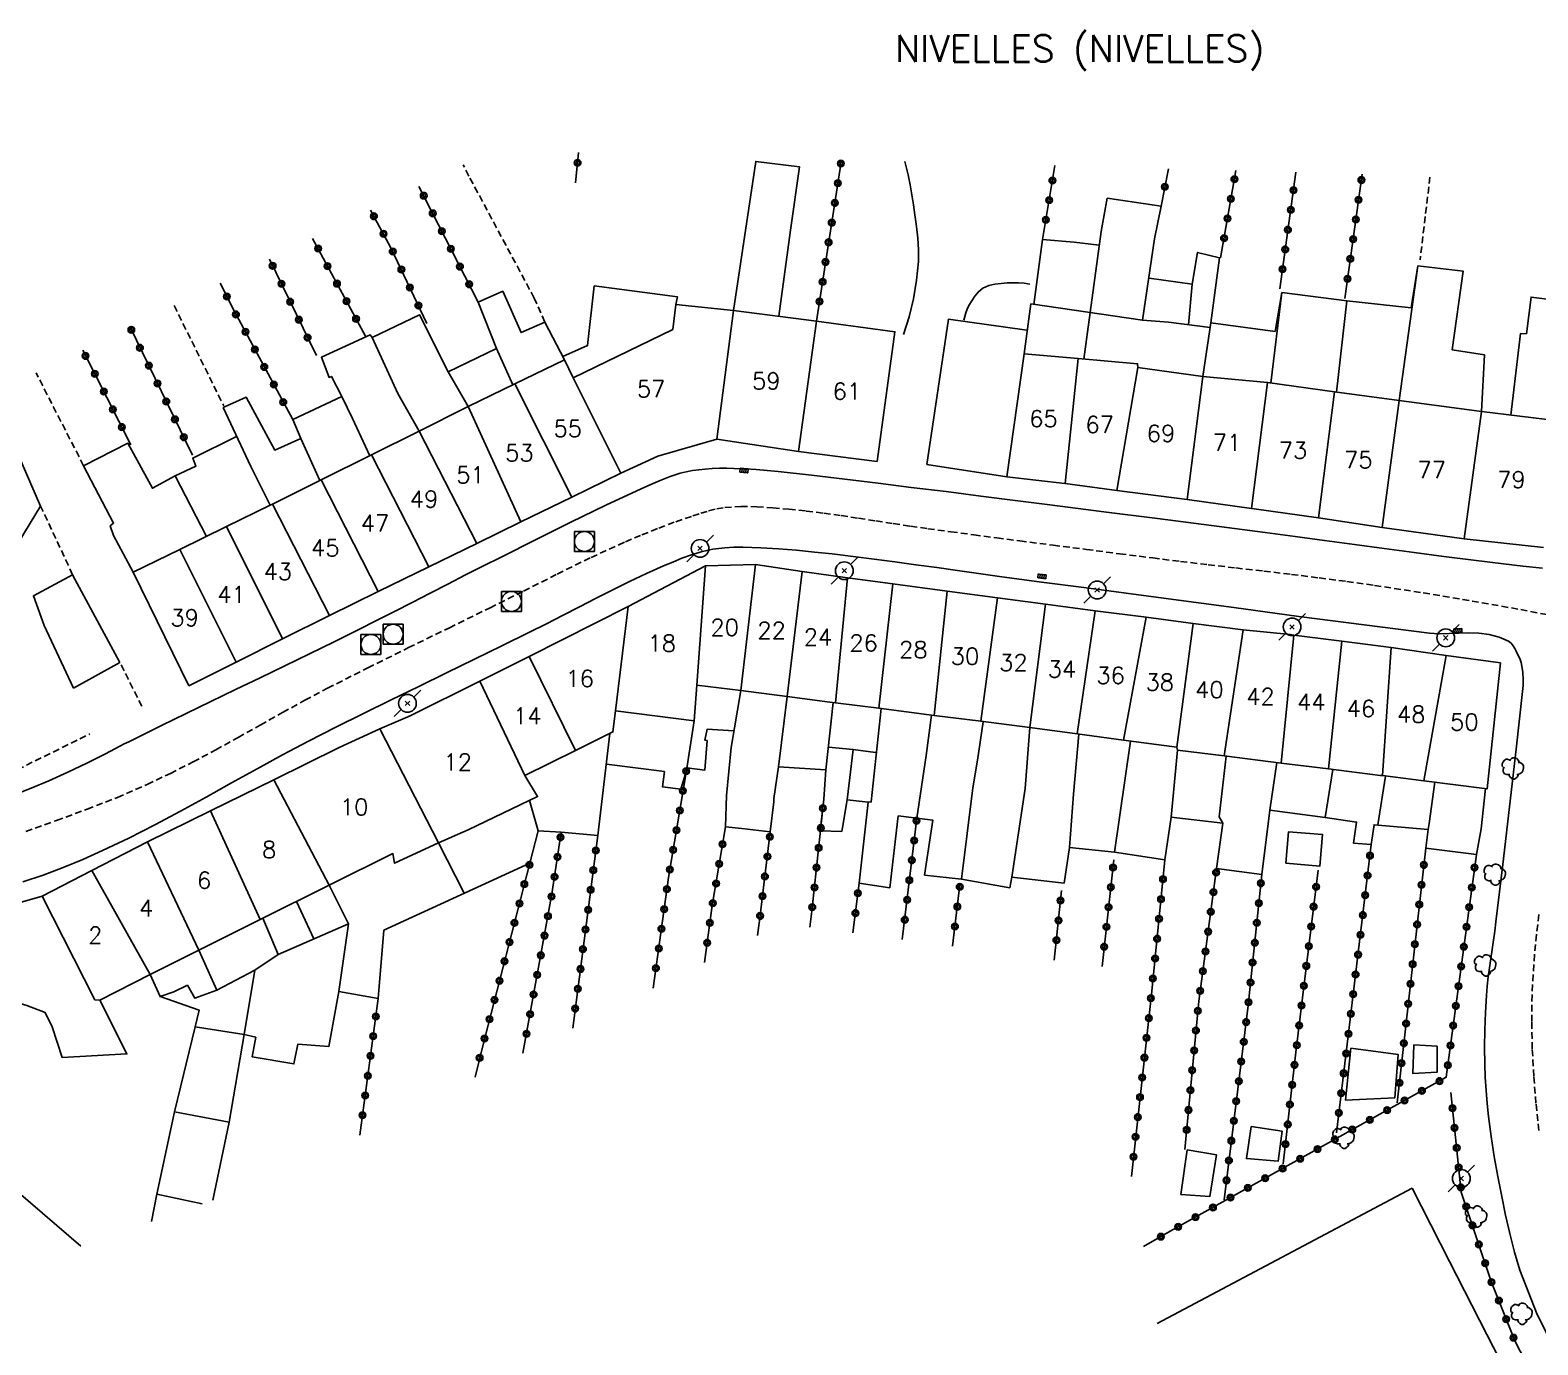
# Model space of a CAD drawing. Header units: millimetres. Extents: x 146997 to 148001, y 141998 to 143001.
# Drawn here: x 147393.3 to 147506.7, y 142889.4 to 142988.3 of the extents above; entities that cross this region are included whole.
import ezdxf
from ezdxf.enums import TextEntityAlignment as Align

# ---------------------------------------------------------------- set-up
doc = ezdxf.new("R2010")
doc.units = ezdxf.units.MM
doc.linetypes.add('DASHED', pattern=[0.75, 0.5, -0.25])
doc.layers.get('0').update_dxf_attribs({"linetype": 'CONTINUOUS'})
for name, color, linetype in [('W0001', 6, 'DASHED'), ('W0008', 7, 'CONTINUOUS'), ('W0014', 7, 'CONTINUOUS'), ('W0071', 7, 'CONTINUOUS'), ('W0101', 7, 'CONTINUOUS'), ('W0104', 1, 'CONTINUOUS'), ('W0112', 1, 'DASHED'), ('W0300', 7, 'CONTINUOUS'), ('W0323', 7, 'CONTINUOUS'), ('W0330', 7, 'CONTINUOUS'), ('W0333', 7, 'CONTINUOUS'), ('W0401', 7, 'CONTINUOUS'), ('W0420', 7, 'CONTINUOUS'), ('W0473', 7, 'CONTINUOUS'), ('W0980', 7, 'CONTINUOUS'), ('W0991', 7, 'CONTINUOUS'), ('W1102', 7, 'CONTINUOUS')]:
    doc.layers.add(name, color=color, linetype=linetype)
doc.styles.get("Standard").update_dxf_attribs({"font": 'romans.shx', "width": 0.85})

# ---------------------------------------------------------------- blocks, each defined once
blk = doc.blocks.new('T473')
for p, q in [((-0.166667, 0.166667), (0.166667, -0.166667)), ((-0.166667, -0.166667), (0.166667, 0.166667)), ((0.500001, 0.500001), (1.000002, 1.000002)), ((-1.000002, -1.000002), (-0.500001, -0.500001))]:
    blk.add_line(p, q)
blk.add_ellipse((0, 0), major_axis=(0.471405, 0.471405), ratio=1, start_param=5.4977871438, end_param=11.780972451)
blk = doc.blocks.new('T401')
for p, q in [((-0.3, 0.3), (0, 0.3)), ((-0.3, -0.25), (-0.3, 0.3)), ((-0.3, 0.15), (0, 0.15)), ((-0.3, 0), (0, 0)), ((0, 0.3), (0, -0.25)), ((-0.3, -0.15), (0, -0.15)), ((-0.3, -0.25), (-0.3, -0.3)), ((-0.3, -0.3), (0, -0.3)), ((0, -0.3), (0, -0.25))]:
    blk.add_line(p, q)
blk = doc.blocks.new('T420')
for p, q in [((0.75, 0.75), (-0.75, 0.75)), ((-0.75, 0.75), (-0.75, -0.75)), ((0.75, 0.75), (0.75, -0.75)), ((0.75, -0.75), (-0.75, -0.75))]:
    blk.add_line(p, q)
blk.add_ellipse((0, 0), major_axis=(-0.53, 0.53), ratio=1, start_param=3.926991, end_param=10.210176)
blk = doc.blocks.new('T300')
for p, q in [((-0.8, 0.51), (-0.86, 0.34)), ((-0.86, 0.34), (-0.86, 0.17)), ((-0.86, 0.17), (-0.74, 0.06)), ((-0.69, 0.63), (-0.8, 0.51)), ((-0.8, -0.06), (-0.74, 0.06)), ((-0.74, 0.06), (-0.69, 0.11)), ((-0.57, 0.69), (-0.69, 0.63)), ((-0.46, 0.69), (-0.57, 0.69)), ((-0.29, 0.63), (-0.46, 0.69)), ((-0.29, 0.63), (-0.17, 0.74)), ((-0.23, 0.57), (-0.29, 0.63)), ((-0.17, 0.74), (-0.06, 0.8)), ((-0.06, 0.8), (0.06, 0.8)), ((0.06, 0.8), (0.23, 0.74)), ((0.23, 0.74), (0.34, 0.63)), ((0.34, 0.63), (0.4, 0.51)), ((0.46, 0.46), (0.34, 0.46)), ((0.4, 0.51), (0.4, 0.46)), ((0.57, 0.4), (0.46, 0.46)), ((0.57, 0.4), (0.69, 0.29)), ((0.69, 0.29), (0.74, 0.17)), ((0.74, 0.06), (0.69, -0.17)), ((0.74, 0.17), (0.74, 0.06)), ((-0.8, -0.17), (-0.8, -0.06)), ((-0.8, -0.23), (-0.8, -0.17)), ((-0.74, -0.34), (-0.8, -0.23)), ((-0.69, -0.4), (-0.74, -0.34)), ((-0.51, -0.46), (-0.69, -0.4)), ((-0.4, -0.46), (-0.51, -0.46)), ((-0.4, -0.46), (-0.34, -0.46)), ((-0.34, -0.46), (-0.34, -0.4)), ((-0.34, -0.51), (-0.34, -0.46)), ((-0.29, -0.63), (-0.34, -0.51)), ((-0.17, -0.74), (-0.29, -0.63)), ((-0.06, -0.8), (-0.17, -0.74)), ((0.06, -0.8), (-0.06, -0.8)), ((0.17, -0.74), (0.06, -0.8)), ((0.23, -0.69), (0.17, -0.74)), ((0.29, -0.46), (0.23, -0.46)), ((0.29, -0.63), (0.23, -0.69)), ((0.46, -0.4), (0.29, -0.46)), ((0.34, -0.51), (0.29, -0.63)), ((0.34, -0.51), (0.34, -0.46)), ((0.57, -0.34), (0.46, -0.4)), ((0.63, -0.29), (0.57, -0.34)), ((0.69, -0.17), (0.63, -0.29))]:
    blk.add_line(p, q)
blk = doc.blocks.new('t323o')
at = {"color": 0, "linetype": 'Continuous'}
for radius in [0.25, 0.15]:
    blk.add_circle((0, 0), radius, dxfattribs=at)

msp = doc.modelspace()

# ---------------------------------------------------------------- linework, layer by layer
at = {"layer": 'W0001'}
for points in [[(147392.95, 142928), (147395.25, 142928.83), (147397.55, 142929.67), (147399.83, 142930.56), (147402.08, 142931.54), (147403.82, 142932.36), (147405.53, 142933.24), (147407.23, 142934.14), (147408.91, 142935.07), (147410.58, 142936.01), (147412.26, 142936.95), (147413.94, 142937.87), (147415.64, 142938.77), (147418.68, 142940.31), (147421.74, 142941.83), (147424.8, 142943.33), (147427.86, 142944.83), (147430.39, 142946.09), (147432.92, 142947.37), (147435.46, 142948.62), (147438.04, 142949.79), (147439.29, 142950.32), (147440.55, 142950.83), (147441.83, 142951.3), (147443.12, 142951.74), (147443.71, 142951.94), (147444.3, 142952.12), (147444.91, 142952.28), (147445.52, 142952.38), (147446.73, 142952.46), (147447.94, 142952.43), (147449.14, 142952.34), (147450.34, 142952.24), (147451.65, 142952.11), (147452.97, 142951.95), (147454.27, 142951.77), (147455.58, 142951.57), (147456.88, 142951.37), (147458.19, 142951.17), (147459.49, 142950.97), (147460.8, 142950.78), (147462.53, 142950.55), (147464.26, 142950.32), (147465.99, 142950.09), (147467.72, 142949.86), (147470.22, 142949.54), (147472.72, 142949.22), (147475.21, 142948.89), (147477.71, 142948.58), (147479.8, 142948.32), (147481.88, 142948.07), (147483.97, 142947.83), (147486.06, 142947.59), (147488.14, 142947.34), (147490.23, 142947.08), (147492.31, 142946.81), (147494.39, 142946.51), (147498.06, 142945.95), (147501.73, 142945.34), (147505.39, 142944.69), (147509.04, 142944)], [(147506.75, 142921.75), (147506.58, 142920.25), (147506.43, 142918.74), (147506.32, 142917.23), (147506.24, 142915.71), (147506.22, 142913.65), (147506.26, 142911.59), (147506.37, 142909.54), (147506.54, 142907.48), (147506.76, 142905.38)]]:
    msp.add_lwpolyline(points, dxfattribs=at)
at = {"layer": 'W0008'}
msp.add_lwpolyline([(147502.69, 142910.48), (147502.72, 142909.5), (147502.78, 142908.51), (147502.86, 142907.53), (147502.96, 142906.55), (147503.16, 142905.04), (147503.39, 142903.53), (147503.66, 142902.03), (147503.96, 142900.53), (147504.25, 142899.13), (147504.56, 142897.74), (147504.91, 142896.35), (147505.33, 142894.98), (147506.62, 142891.66), (147508.22, 142888.46), (147509.92, 142885.34), (147511.57, 142882.21)], dxfattribs=at)
at = {"layer": 'W0014'}
for points in [[(147507.02, 142947.8), (147505.55, 142947.96), (147504.08, 142948.14), (147501.84, 142948.41), (147499.6, 142948.7), (147497.36, 142949), (147495.12, 142949.3), (147492.88, 142949.6), (147490.64, 142949.9), (147488.41, 142950.2), (147486.17, 142950.5), (147482.12, 142951.02), (147478.07, 142951.54), (147474.03, 142952.05), (147469.98, 142952.57), (147467.37, 142952.9), (147464.77, 142953.24), (147462.16, 142953.57), (147459.55, 142953.89), (147457.05, 142954.21), (147454.55, 142954.52), (147452.05, 142954.82), (147449.54, 142955.08), (147448.71, 142955.16), (147447.87, 142955.23), (147447.04, 142955.29), (147446.2, 142955.32), (147445.66, 142955.33), (147445.12, 142955.33), (147444.58, 142955.31), (147444.05, 142955.27), (147443.57, 142955.22), (147443.1, 142955.15), (147442.62, 142955.07), (147442.16, 142954.96), (147441.4, 142954.71), (147440.67, 142954.42), (147439.95, 142954.1), (147439.23, 142953.77), (147436.57, 142952.55), (147433.94, 142951.27), (147431.32, 142949.96), (147428.7, 142948.65), (147427.36, 142947.98), (147426.02, 142947.3), (147424.68, 142946.61), (147423.35, 142945.92), (147422.01, 142945.23), (147420.67, 142944.55), (147419.33, 142943.87), (147417.99, 142943.19), (147416.14, 142942.28), (147414.29, 142941.37), (147412.43, 142940.47), (147410.57, 142939.57), (147408.72, 142938.67), (147406.86, 142937.77), (147405, 142936.87), (147403.15, 142935.97), (147402.8, 142935.8), (147402.45, 142935.62), (147402.1, 142935.44), (147401.75, 142935.27), (147401.4, 142935.09), (147401.04, 142934.92), (147400.69, 142934.75), (147400.33, 142934.59)], [(147392.73, 142924.21), (147394.26, 142924.71), (147395.76, 142925.28), (147397.24, 142925.9), (147398.71, 142926.56), (147400.69, 142927.5), (147402.64, 142928.5), (147404.58, 142929.53), (147406.5, 142930.59), (147408.42, 142931.66), (147410.34, 142932.72), (147412.26, 142933.77), (147414.21, 142934.79), (147416.27, 142935.84), (147418.35, 142936.87), (147420.43, 142937.9), (147422.51, 142938.92), (147424.59, 142939.94), (147426.68, 142940.96), (147428.76, 142941.98), (147430.84, 142943), (147432.1, 142943.63), (147433.35, 142944.27), (147434.59, 142944.91), (147435.84, 142945.55), (147437.09, 142946.19), (147438.35, 142946.8), (147439.62, 142947.4), (147440.9, 142947.98), (147441.6, 142948.27), (147442.3, 142948.56), (147443.01, 142948.82), (147443.73, 142949.04), (147444.17, 142949.14), (147444.61, 142949.23), (147445.06, 142949.29), (147445.51, 142949.34), (147446.19, 142949.38), (147446.87, 142949.38), (147447.55, 142949.37), (147448.23, 142949.35), (147449.57, 142949.27), (147450.92, 142949.16), (147452.26, 142949.02), (147453.6, 142948.88), (147455.18, 142948.69), (147456.75, 142948.5), (147458.32, 142948.29), (147459.89, 142948.07), (147461.46, 142947.85), (147463.03, 142947.63), (147464.6, 142947.41), (147466.17, 142947.19), (147469.35, 142946.77), (147472.53, 142946.35), (147475.71, 142945.93), (147478.89, 142945.51), (147483.8, 142944.85), (147488.7, 142944.18), (147493.61, 142943.54), (147498.52, 142942.93), (147499.26, 142942.88), (147500, 142942.89), (147500.74, 142942.92), (147501.47, 142942.94), (147502.24, 142942.92), (147503.01, 142942.82), (147503.76, 142942.63), (147504.48, 142942.31), (147504.67, 142942.16), (147504.82, 142941.97), (147504.94, 142941.77), (147505.04, 142941.56), (147505.18, 142941.29), (147505.31, 142941.01), (147505.41, 142940.72), (147505.48, 142940.43), (147505.55, 142939.95), (147505.58, 142939.47), (147505.57, 142938.99), (147505.52, 142938.52)], [(147505.52, 142938.52), (147505.04, 142934.18), (147504.54, 142929.85), (147504.04, 142925.52), (147503.52, 142921.19), (147503.43, 142920.5), (147503.33, 142919.81), (147503.23, 142919.12), (147503.13, 142918.43), (147503.03, 142917.74), (147502.94, 142917.05), (147502.87, 142916.36), (147502.81, 142915.66), (147502.73, 142914.37), (147502.68, 142913.07), (147502.67, 142911.78), (147502.69, 142910.48)], [(147400.33, 142934.59), (147398.94, 142933.85), (147397.53, 142933.14), (147396.11, 142932.46), (147394.67, 142931.82), (147393.34, 142931.26), (147392.01, 142930.73)]]:
    msp.add_lwpolyline(points, dxfattribs=at)
at = {"layer": 'W0071'}
for points in [[(147458.97, 142965.39), (147459.39, 142966.73), (147459.72, 142968.09), (147459.95, 142969.48), (147460.09, 142970.88), (147460.1, 142971.77), (147460.04, 142972.65), (147459.93, 142973.53), (147459.82, 142974.41), (147459.72, 142975.16), (147459.6, 142975.91), (147459.46, 142976.66), (147459.3, 142977.41), (147459.06, 142978.41)], [(147468.47, 142969.19), (147468.04, 142969.25), (147467.61, 142969.28), (147467.18, 142969.29), (147466.75, 142969.27), (147466.3, 142969.24), (147465.83, 142969.18), (147465.37, 142969.08), (147464.94, 142968.88), (147464.6, 142968.61), (147464.32, 142968.28), (147464.09, 142967.93), (147463.88, 142967.57), (147463.75, 142967.31), (147463.65, 142967.03), (147463.57, 142966.75), (147463.51, 142966.46)]]:
    msp.add_lwpolyline(points, dxfattribs=at)
at = {"layer": 'W0101'}
for points in [[(147434.12, 142962.13), (147441.61, 142965.78), (147441.84, 142967.65), (147446.18, 142967.21)], [(147452.42, 142966.4), (147446.18, 142967.21)], [(147456.99, 142955.84), (147458.32, 142965.6), (147452.42, 142966.4)], [(147472.1, 142963.59), (147468.04, 142963.95), (147466.74, 142954.69)], [(147434.12, 142962.13), (147433.45, 142963.49), (147429.72, 142961.68)], [(147476.59, 142962.9), (147476.57, 142963.19), (147472.1, 142963.59)], [(147481.47, 142962.23), (147476.59, 142962.9)], [(147429.72, 142961.68), (147426.21, 142959.97)], [(147486.35, 142961.77), (147481.47, 142962.23)], [(147491.38, 142961.08), (147486.35, 142961.77)], [(147496.24, 142960.42), (147491.38, 142961.08)], [(147502.43, 142959.59), (147496.24, 142960.42)], [(147426.21, 142959.97), (147426.11, 142959.92), (147422.52, 142958.11)], [(147508.08, 142958.46), (147508.2, 142958.89), (147502.43, 142959.59)], [(147422.52, 142958.11), (147418.95, 142956.33)], [(147437.69, 142954.95), (147440.48, 142956.24), (147444.93, 142957.51)], [(147444.93, 142957.51), (147451.06, 142956.59)], [(147418.95, 142956.33), (147415.17, 142954.45)], [(147451.06, 142956.59), (147456.99, 142955.84)], [(147434.01, 142953.15), (147437.69, 142954.95)], [(147471.12, 142954.18), (147471.09, 142954.18), (147466.74, 142954.69)], [(147415.17, 142954.45), (147411.5, 142952.63)], [(147475, 142953.66), (147471.12, 142954.18)], [(147480.29, 142952.99), (147475, 142953.66)], [(147411.5, 142952.63), (147411.33, 142952.54), (147408.05, 142950.94)], [(147430.18, 142951.29), (147434.01, 142953.15)], [(147485.14, 142952.3), (147480.29, 142952.99)], [(147426.87, 142949.68), (147430.18, 142951.29)], [(147490.18, 142951.59), (147485.33, 142952.27), (147485.14, 142952.3)], [(147494.97, 142950.88), (147490.18, 142951.59)], [(147408.05, 142950.94), (147404.54, 142949.22)], [(147501.14, 142950.01), (147494.97, 142950.88)], [(147404.54, 142949.22), (147401.02, 142947.5), (147405.2, 142938.95)], [(147423.26, 142947.92), (147426.87, 142949.68)], [(147507.11, 142949.37), (147501.14, 142950.01)], [(147419.45, 142946.05), (147423.26, 142947.92)], [(147438.25, 142944.92), (147444.08, 142947.98)], [(147444.08, 142947.98), (147447.84, 142948.1)], [(147447.84, 142948.1), (147451.34, 142947.56)], [(147451.34, 142947.56), (147454.75, 142947.09)], [(147454.75, 142947.09), (147458.16, 142946.63)], [(147415.78, 142944.25), (147419.45, 142946.05)], [(147458.16, 142946.63), (147462.25, 142946.08)], [(147462.25, 142946.08), (147466.02, 142945.58)], [(147430.8, 142941.17), (147438.25, 142944.92)], [(147466.02, 142945.58), (147469.65, 142945.1)], [(147469.65, 142945.1), (147473.37, 142944.61)], [(147473.37, 142944.61), (147477.21, 142944.12)], [(147412.26, 142942.49), (147415.78, 142944.25)], [(147477.21, 142944.12), (147480.76, 142943.66)], [(147480.76, 142943.66), (147484.51, 142943.16)], [(147408.76, 142940.73), (147412.26, 142942.49)], [(147484.51, 142943.16), (147488.08, 142942.81), (147488.32, 142942.78)], [(147488.32, 142942.78), (147491.94, 142942.31)], [(147491.94, 142942.31), (147495.65, 142941.83)], [(147427.09, 142939.3), (147430.8, 142941.17)], [(147495.65, 142941.83), (147499.78, 142941.25)], [(147499.78, 142941.25), (147503.86, 142940.68)], [(147405.2, 142938.95), (147408.76, 142940.73)], [(147498.11, 142931.81), (147502.87, 142931.21), (147503.86, 142940.68)], [(147419.58, 142935.73), (147421.85, 142936.69), (147427.09, 142939.3)], [(147437.29, 142937.08), (147443.21, 142936.33), (147443.41, 142939.02)], [(147443.41, 142939.02), (147446.73, 142938.6)], [(147446.73, 142938.6), (147450.21, 142938.15)], [(147450.21, 142938.15), (147453.41, 142937.74), (147453.84, 142937.69)], [(147453.84, 142937.69), (147457.1, 142937.27)], [(147434.29, 142934.09), (147437.1, 142935.49), (147437.29, 142937.08)], [(147457.1, 142937.27), (147461.28, 142936.73)], [(147461.28, 142936.73), (147464.78, 142936.29)], [(147411.6, 142931.89), (147416.51, 142934.31), (147419.58, 142935.73)], [(147464.78, 142936.29), (147468.47, 142935.81)], [(147468.47, 142935.81), (147472.02, 142935.34)], [(147472.02, 142935.34), (147475.52, 142934.87)], [(147475.52, 142934.87), (147479.51, 142934.34)], [(147479.51, 142934.34), (147479.56, 142934.11), (147483.07, 142933.68)], [(147430.49, 142932.2), (147434.29, 142934.09)], [(147483.07, 142933.68), (147487.36, 142933.14)], [(147487.36, 142933.14), (147490.93, 142932.7)], [(147426.22, 142928.11), (147431.44, 142930.63), (147430.49, 142932.2)], [(147490.93, 142932.7), (147494.82, 142932.22), (147494.98, 142932.2)], [(147494.98, 142932.2), (147498.11, 142931.81)], [(147406.83, 142929.55), (147411.6, 142931.89)], [(147402.1, 142927.22), (147406.83, 142929.55)], [(147423.99, 142927.14), (147426.22, 142928.11)], [(147397.9, 142925.06), (147402.1, 142927.22)], [(147415.76, 142923.95), (147420.55, 142926.33), (147420.68, 142925.61), (147423.99, 142927.14)], [(147394.17, 142923.13), (147397.9, 142925.06)], [(147398.5, 142915.31), (147400.55, 142911.26), (147395.67, 142911), (147394.92, 142913.31), (147394.41, 142914.37), (147393.03, 142914.9), (147385.59, 142917.13), (147384.13, 142920.24), (147394.17, 142923.13)], [(147410.58, 142921.38), (147415.76, 142923.95)], [(147405.96, 142919.08), (147410.58, 142921.38)], [(147402.3, 142917.24), (147405.96, 142919.08)], [(147398.5, 142915.31), (147402.3, 142917.24)]]:
    msp.add_lwpolyline(points, dxfattribs=at)
at = {"layer": 'W0104'}
for points in [[(147449.59, 142966.77), (147450.45, 142973.25), (147451.14, 142978.01), (147447.85, 142978.42), (147446.18, 142967.21)], [(147472.53, 142963.55), (147472.99, 142967.05), (147473.83, 142973.15), (147474.29, 142975.65), (147478.33, 142975.04), (147477.85, 142972.58), (147476.95, 142966.47)], [(147473.69, 142972.12), (147471.81, 142972.33), (147469.41, 142972.54), (147468.77, 142967.66)], [(147468.04, 142963.95), (147468.55, 142967.7), (147476.95, 142966.47), (147478.89, 142966.32), (147482.02, 142965.91), (147482.08, 142966.28), (147486.91, 142965.62), (147487.43, 142968.55), (147492.31, 142967.93), (147497.15, 142967.39), (147497.65, 142970.55), (147501.07, 142970.15), (147500.24, 142964.23), (147502.67, 142963.86), (147502.43, 142959.59)], [(147477.44, 142969.63), (147480.67, 142969.18), (147481.08, 142971.57), (147482.73, 142971.17), (147482.08, 142966.28)], [(147497.65, 142970.55), (147496.24, 142960.42)], [(147433.45, 142963.49), (147431.99, 142966.33), (147430.2, 142965.54), (147428.82, 142968.65), (147426.97, 142967.83), (147428.35, 142964.35), (147424.7, 142962.58), (147422.56, 142966.87), (147418.99, 142965.16), (147418.84, 142965.38), (147415.18, 142963.68), (147415.76, 142962.17), (147415.93, 142962.23), (147416.72, 142960.73), (147413.02, 142958.99), (147413.62, 142957.58), (147411.67, 142956.7), (147409.51, 142960.68), (147407.79, 142959.89), (147409.87, 142955.46), (147411.33, 142952.54)], [(147441.84, 142967.65), (147441.95, 142968.24), (147435.7, 142969.05), (147435.2, 142964.56), (147433.33, 142963.73)], [(147480.67, 142969.18), (147480.39, 142966.12)], [(147487.43, 142968.55), (147486.58, 142961.74)], [(147504.65, 142959.33), (147505.38, 142965.48), (147505.81, 142965.45), (147506.17, 142968.21), (147509.16, 142967.83), (147508.77, 142963.64), (147513.63, 142963.15), (147518.3, 142962.8), (147519.13, 142968.99), (147521.83, 142968.7), (147521.4, 142965.19), (147523.26, 142964.84), (147523.19, 142964.57), (147525.67, 142964.21), (147525.69, 142963.47), (147529.02, 142962.81), (147531.25, 142962.43), (147531.02, 142960.46), (147534.69, 142959.8), (147534.87, 142961.03), (147536.13, 142960.74), (147536.04, 142959.76), (147538.18, 142959.34), (147537.71, 142954.81)], [(147492.31, 142967.93), (147491.54, 142961.05)], [(147460.72, 142955.6), (147462.34, 142966.54), (147468.24, 142965.71)], [(147482.08, 142966.28), (147481.47, 142962.23)], [(147418.99, 142965.16), (147420.92, 142960.96), (147422.52, 142958.11)], [(147428.35, 142964.35), (147429.57, 142961.61)], [(147424.7, 142962.58), (147426.21, 142959.97)], [(147418.82, 142956.27), (147417.52, 142959.07), (147416.72, 142960.73)], [(147406.54, 142950.2), (147404.18, 142954.75), (147402.46, 142953.83), (147400.61, 142957.21), (147397.29, 142955.52), (147399.55, 142951.2), (147399.29, 142951), (147399.54, 142950.28), (147401.02, 142947.5)], [(147408.8, 142957.72), (147405.5, 142956.1), (147405.74, 142955.49), (147404.18, 142954.75)], [(147415.06, 142954.4), (147413.62, 142957.58)], [(147382.86, 142950.83), (147384.85, 142954.3), (147386.09, 142956.06), (147387.88, 142954.92), (147390.83, 142953.21), (147392.6, 142955.84), (147394.06, 142952.48), (147390.69, 142946.98), (147391.61, 142946.37), (147391.05, 142945.49)], [(147466.74, 142954.69), (147460.72, 142955.6)], [(147400.02, 142940.71), (147396.46, 142947.32), (147393.51, 142945.73), (147394.32, 142943.5), (147396.54, 142938.77)], [(147396.54, 142938.77), (147400.02, 142940.71)], [(147458.55, 142929.17), (147457.93, 142923.76), (147455.62, 142924.1), (147456.3, 142930.21), (147454.73, 142930.37), (147454.31, 142928), (147452.69, 142928.05), (147452.98, 142930.43), (147453.11, 142932.64), (147449.57, 142932.86), (147449.2, 142930.47), (147449.21, 142930.23), (147448.94, 142927.96), (147446.8, 142928.22), (147445.57, 142928.34), (147445.65, 142930.71), (147446.01, 142934.32), (147446.73, 142938.6)], [(147449.57, 142932.86), (147450.21, 142938.15)], [(147453.11, 142932.64), (147453.68, 142937.71)], [(147453.11, 142932.64), (147453.6, 142936.99)], [(147456.3, 142930.21), (147456.54, 142930.22), (147457.29, 142937.24)], [(147459.96, 142929), (147460.67, 142933.71), (147461.06, 142936.76)], [(147436.61, 142933.06), (147440.98, 142932.51), (147440.84, 142931.35), (147442.22, 142931.17), (147442.63, 142932.59), (147443.21, 142936.33)], [(147442.67, 142932.78), (147444.01, 142932.61), (147444.19, 142934.84), (147444.01, 142934.88), (147444.2, 142935.7), (147446.21, 142935.58)], [(147463.33, 142924.41), (147464.17, 142931.29), (147464.53, 142933.37), (147464.95, 142936.26)], [(147467.12, 142924.55), (147468.1, 142931.24), (147468.47, 142935.81)], [(147431.49, 142928.04), (147433.22, 142927.94), (147435.97, 142927.7), (147436.88, 142935.38)], [(147454.73, 142930.37), (147455.17, 142934.17), (147453.31, 142934.35)], [(147471.44, 142926.79), (147471.74, 142930.8), (147472.16, 142935.32)], [(147474.83, 142926.44), (147476.03, 142934.8)], [(147455.17, 142934.17), (147456.85, 142933.95)], [(147479.1, 142929.07), (147479.56, 142934.11)], [(147482.98, 142928.63), (147482.7, 142929.11), (147483.24, 142933.66)], [(147486.52, 142929.6), (147487.04, 142933.18)], [(147490.67, 142929.04), (147491.25, 142932.66)], [(147494.64, 142928.49), (147495.21, 142932.17)], [(147498.43, 142928.15), (147498.49, 142928.61), (147498.92, 142931.7)], [(147502.74, 142931.23), (147502.41, 142928.2), (147502.05, 142926.27)], [(147403.06, 142915.57), (147404.07, 142915.93), (147405.1, 142916.43), (147405.65, 142915.45), (147407.32, 142916.06), (147410.16, 142917.56), (147409.37, 142912.73), (147410.24, 142912.51), (147409.98, 142911.04), (147413.11, 142910.51), (147413.4, 142911.99), (147415.73, 142911.81), (147416.5, 142915.95), (147419.45, 142915.44), (147419.88, 142920.57), (147430.85, 142925.62), (147431.49, 142928.04), (147430.82, 142930.33)], [(147458.55, 142929.17), (147461.16, 142928.85), (147460.53, 142924.72)], [(147502.05, 142926.27), (147498.24, 142926.74), (147498.43, 142928.15), (147494.36, 142928.51), (147494.15, 142927.01), (147492.8, 142927.12), (147493.04, 142928.7), (147490.67, 142929.04), (147486.52, 142929.6), (147485.91, 142924.77), (147482.51, 142925.21), (147482.98, 142928.63), (147479.1, 142929.07), (147478.63, 142925.87), (147474.83, 142926.44), (147471.44, 142926.79), (147471.04, 142924.11), (147467.12, 142924.55), (147466.95, 142923.77), (147463.33, 142924.41), (147460.53, 142924.72)], [(147423.99, 142927.14), (147425.92, 142923.35)], [(147417.21, 142921.05), (147415.76, 142923.95)], [(147414.61, 142919.91), (147413.3, 142922.73)], [(147410.16, 142917.56), (147411.93, 142918.74), (147410.78, 142921.48)], [(147411.93, 142918.74), (147417.21, 142921.05), (147416.5, 142915.95)], [(147407.32, 142916.06), (147405.96, 142919.08)], [(147407, 142900.26), (147408.23, 142906.12), (147409.37, 142912.73), (147405.69, 142913.3), (147405.99, 142914.55), (147403.06, 142915.57), (147402.3, 142917.24)], [(147402.39, 142898.65), (147402.81, 142900.71), (147404.12, 142906.91), (147405.69, 142913.3)], [(147389.47, 142905.95), (147388.87, 142903.91), (147392.39, 142900.83), (147397.07, 142896.8)], [(147404.12, 142906.91), (147408.23, 142906.12)], [(147402.81, 142900.71), (147406.21, 142899.98)]]:
    msp.add_lwpolyline(points, dxfattribs=at)
for points in [[(147487.71, 142925.61), (147490.27, 142925.38), (147490.48, 142927.76), (147487.93, 142927.98)], [(147492.6, 142911.69), (147492.21, 142907.77), (147495.93, 142907.96), (147496.18, 142911.21)], [(147497.34, 142911.94), (147497.27, 142909.8), (147499.1, 142909.88), (147499.1, 142911.84)], [(147485.12, 142905.8), (147484.75, 142903.39), (147487.15, 142903.2), (147487.44, 142905.44)], [(147480.29, 142904.05), (147479.83, 142900.69), (147482, 142900.53), (147482.5, 142903.68)]]:
    msp.add_lwpolyline(points, close=True, dxfattribs=at)
at = {"layer": 'W0112'}
for points in [[(147431.99, 142966.33), (147431.19, 142968.13), (147426.27, 142977.31), (147425.84, 142978.15)], [(147498.56, 142977.24), (147497.82, 142971)], [(147404.1, 142967.57), (147407.83, 142960.02)], [(147397.29, 142955.52), (147393.71, 142962.51)], [(147396.46, 142947.32), (147394.06, 142952.48)], [(147401.68, 142937.42), (147400.02, 142940.71)], [(147381.91, 142930.27), (147383.22, 142930.18), (147384.41, 142930.23), (147387.25, 142930.68), (147389.71, 142931.48), (147392.31, 142932.65), (147397.76, 142935.34)]]:
    msp.add_lwpolyline(points, dxfattribs=at)
at = {"layer": 'W0323'}
for points in [[(147434.3, 142976.81), (147434.52, 142979.08)], [(147454.29, 142978.54), (147452.42, 142966.4)], [(147469.41, 142972.54), (147470.35, 142978.1)], [(147478.89, 142977.87), (147478.33, 142975.04)], [(147482.81, 142971.17), (147483.97, 142977.73)], [(147488.48, 142977.61), (147487.27, 142968.82)], [(147492.15, 142968.1), (147493.46, 142977.47)], [(147422.51, 142976.53), (147426.97, 142967.83)], [(147418.88, 142974.76), (147420.41, 142971.92), (147423.11, 142966.22)], [(147414.51, 142972.63), (147418.49, 142965.26)], [(147414.8, 142963.82), (147411.27, 142971.05)], [(147407.57, 142969.26), (147408.63, 142967.12), (147413.02, 142958.99)], [(147400.78, 142965.95), (147405.48, 142956.31)], [(147400.85, 142957.09), (147397.22, 142964.22)], [(147442.63, 142932.59), (147441.29, 142924.53), (147440.13, 142916.22)], [(147451.91, 142920.81), (147452.06, 142922), (147452.98, 142930.43)], [(147459.96, 142929), (147458.87, 142919.87)], [(147430.33, 142911.31), (147432.52, 142923.3), (147433.22, 142927.94)], [(147435.97, 142927.7), (147434.08, 142913.19)], [(147443.98, 142918.15), (147444.58, 142922.43), (147445.57, 142928.34)], [(147448.94, 142927.96), (147448.15, 142921.48), (147447.98, 142920.16)], [(147494.15, 142927.01), (147491.53, 142905.33)], [(147498.24, 142926.74), (147496.09, 142907.59)], [(147430.85, 142925.62), (147427.26, 142911.67), (147426.73, 142909.5)], [(147473.9, 142917.84), (147474.2, 142920.58), (147474.78, 142925.86)], [(147478.63, 142925.87), (147477.63, 142915.98), (147476.1, 142902.03)], [(147477.02, 142896.76), (147479.03, 142897.92), (147499.78, 142909.51), (147502.05, 142926.27)], [(147482.51, 142925.21), (147481.17, 142915.23), (147480.12, 142904.06)], [(147455.62, 142924.1), (147455.16, 142920.37)], [(147485.91, 142924.77), (147484.89, 142914.9), (147483.07, 142900.27)], [(147490.14, 142925.08), (147488.48, 142911.4), (147487.52, 142902.98)], [(147462.65, 142919.36), (147463.21, 142924)], [(147470.85, 142923.56), (147470.3, 142918.32)], [(147419.45, 142915.44), (147418.07, 142905.16)], [(147518.6, 142863.24), (147512.42, 142875.23), (147504.97, 142889.61), (147503.17, 142894.14), (147500.92, 142900.85), (147500.13, 142908.36)]]:
    msp.add_lwpolyline(points, dxfattribs=at)
at = {"layer": 'W0330'}
msp.add_lwpolyline([(147478.03, 142890.98), (147497.21, 142901.15)], dxfattribs=at)
at = {"layer": 'W0333'}
msp.add_lwpolyline([(147497.21, 142901.15), (147500.02, 142895.64), (147502.84, 142890.14), (147505.68, 142884.64), (147508.52, 142879.15), (147510.9, 142874.6), (147513.29, 142870.05), (147515.69, 142865.5), (147518.1, 142860.96), (147520.9, 142855.71), (147523.71, 142850.46), (147526.53, 142845.22), (147529.37, 142839.98)], dxfattribs=at)
at = {"layer": 'W1102'}
for points in [[(147446.18, 142967.21), (147444.93, 142957.51)], [(147451.06, 142956.59), (147452.42, 142966.4)], [(147471.12, 142954.18), (147472.1, 142963.59)], [(147476.59, 142962.9), (147475, 142953.66)], [(147429.72, 142961.68), (147434.01, 142953.15)], [(147437.69, 142954.95), (147434.12, 142962.13)], [(147480.29, 142952.99), (147481.47, 142962.23)], [(147486.35, 142961.77), (147485.14, 142952.3)], [(147490.18, 142951.59), (147491.38, 142961.08)], [(147496.24, 142960.42), (147494.97, 142950.88)], [(147430.18, 142951.29), (147426.21, 142959.97)], [(147501.14, 142950.01), (147502.43, 142959.59)], [(147422.52, 142958.11), (147426.87, 142949.68)], [(147423.26, 142947.92), (147418.95, 142956.33)], [(147415.17, 142954.45), (147419.45, 142946.05)], [(147415.78, 142944.25), (147411.5, 142952.63)], [(147408.05, 142950.94), (147412.26, 142942.49)], [(147408.76, 142940.73), (147404.54, 142949.22)], [(147443.41, 142939.02), (147444.08, 142947.98)], [(147446.73, 142938.6), (147447.84, 142948.1)], [(147451.34, 142947.56), (147450.21, 142938.15)], [(147454.75, 142947.09), (147453.84, 142937.69)], [(147457.1, 142937.27), (147458.16, 142946.63)], [(147462.25, 142946.08), (147461.28, 142936.73)], [(147437.29, 142937.08), (147438.25, 142944.92)], [(147464.78, 142936.29), (147466.02, 142945.58)], [(147469.65, 142945.1), (147468.47, 142935.81)], [(147472.02, 142935.34), (147473.37, 142944.61)], [(147477.21, 142944.12), (147475.52, 142934.87)], [(147479.51, 142934.34), (147480.76, 142943.66)], [(147484.51, 142943.16), (147483.07, 142933.68)], [(147487.36, 142933.14), (147488.32, 142942.78)], [(147490.93, 142932.7), (147491.94, 142942.31)], [(147434.29, 142934.09), (147430.8, 142941.17)], [(147495.65, 142941.83), (147494.98, 142932.2)], [(147499.78, 142941.25), (147498.11, 142931.81)], [(147430.49, 142932.2), (147427.09, 142939.3)], [(147419.58, 142935.73), (147423.99, 142927.14)], [(147415.76, 142923.95), (147411.6, 142931.89)], [(147406.83, 142929.55), (147410.58, 142921.38)], [(147402.1, 142927.22), (147405.96, 142919.08)], [(147397.9, 142925.06), (147402.3, 142917.24)], [(147394.17, 142923.13), (147398.14, 142915.32), (147398.5, 142915.31)]]:
    msp.add_lwpolyline(points, dxfattribs=at)

# ---------------------------------------------------------------- block references
at = {"layer": 'W0300'}
for p in [(147504.86, 142932.74), (147503.49, 142924.75), (147502.78, 142917.92), (147492.11, 142904.95), (147502.1, 142899.02), (147505.5, 142891.71)]:
    msp.add_blockref('T300', p, dxfattribs=at)
at = {"layer": 'W0323'}
for p, rotation in [((147434.45, 142978.31), 84.52870636891578), ((147454.25, 142978.26), 261.2063128477841), ((147483.85, 142977.08), 79.9819788773065), ((147454.02, 142976.78), 261.2063128477841), ((147470.16, 142976.98), 80.416500036389), ((147478.62, 142976.51), 258.8606995173101), ((147488.3, 142976.25), 262.0944498958929), ((147493.4, 142977.02), 82.07543861647005), ((147422.87, 142975.84), 297.117282553742), ((147453.79, 142975.29), 261.2063128477841), ((147469.91, 142975.5), 80.416500036389), ((147483.59, 142975.6), 79.9819788773065), ((147493.19, 142975.53), 82.07543861647005), ((147419.13, 142974.29), 298.3028168887713), ((147423.55, 142974.51), 297.117282553742), ((147453.56, 142973.81), 261.2063128477841), ((147469.66, 142974.02), 80.416500036389), ((147483.33, 142974.13), 79.9819788773065), ((147488.09, 142974.77), 262.0944498958929), ((147492.98, 142974.05), 82.07543861647005), ((147419.85, 142972.97), 298.3028168887713), ((147424.23, 142973.17), 297.117282553742), ((147483.07, 142972.65), 79.9819788773065), ((147487.88, 142973.28), 262.0944498958929), ((147492.78, 142972.56), 82.07543861647005), ((147414.93, 142971.86), 298.3620958161512), ((147420.54, 142971.64), 295.3833181684248), ((147424.92, 142971.84), 297.117282553742), ((147453.33, 142972.33), 261.2063128477841), ((147487.68, 142971.8), 262.0944498958929), ((147411.51, 142970.56), 116.0145045574601), ((147415.64, 142970.54), 298.3620958161512), ((147421.19, 142970.28), 295.3833181684248), ((147425.6, 142970.5), 297.117282553742), ((147453.1, 142970.85), 261.2063128477841), ((147487.47, 142970.31), 262.0944498958929), ((147492.57, 142971.08), 82.07543861647005), ((147412.17, 142969.21), 116.0145045574601), ((147416.35, 142969.22), 298.3620958161512), ((147426.29, 142969.17), 297.117282553742), ((147452.88, 142969.36), 261.2063128477841), ((147492.36, 142969.59), 82.07543861647005), ((147408.07, 142968.25), 296.3443026863619), ((147421.83, 142968.93), 295.3833181684248), ((147408.75, 142966.91), 298.383728225913), ((147412.83, 142967.86), 116.0145045574601), ((147417.06, 142967.9), 298.3620958161512), ((147422.47, 142967.57), 295.3833181684248), ((147452.65, 142967.88), 261.2063128477841), ((147400.88, 142965.75), 296.0035324456182), ((147413.48, 142966.51), 116.0145045574601), ((147417.78, 142966.58), 298.3620958161512), ((147409.46, 142965.59), 298.383728225913), ((147414.14, 142965.16), 116.0145045574601), ((147397.44, 142963.78), 116.9752023236351), ((147401.53, 142964.4), 296.0035324456182), ((147410.17, 142964.27), 298.383728225913), ((147398.13, 142962.44), 116.9752023236351), ((147402.19, 142963.05), 296.0035324456182), ((147410.88, 142962.95), 298.383728225913), ((147402.85, 142961.71), 296.0035324456182), ((147411.6, 142961.63), 298.383728225913), ((147398.81, 142961.1), 116.9752023236351), ((147403.51, 142960.36), 296.0035324456182), ((147412.31, 142960.31), 298.383728225913), ((147399.49, 142959.76), 116.9752023236351), ((147404.16, 142959.01), 296.0035324456182), ((147400.17, 142958.43), 116.9752023236351), ((147404.82, 142957.66), 296.0035324456182), ((147442.62, 142932.53), 260.546327430132), ((147442.37, 142931.05), 260.546327430132), ((147442.13, 142929.57), 260.546327430132), ((147452.9, 142929.76), 83.82927993334117), ((147459.94, 142928.81), 263.1743179734925), ((147433.16, 142927.56), 81.435408588888), ((147441.88, 142928.09), 260.546327430132), ((147448.9, 142927.6), 263.0481051823217), ((147452.74, 142928.26), 83.82927993334117), ((147459.76, 142927.32), 263.1743179734925), ((147432.94, 142926.08), 81.435408588888), ((147435.82, 142926.57), 262.576525112314), ((147441.64, 142926.61), 260.546327430132), ((147445.35, 142927.04), 80.49205387986152), ((147448.72, 142926.11), 263.0481051823217), ((147452.58, 142926.77), 83.82927993334117), ((147494.05, 142926.18), 263.1151328933044), ((147430.82, 142925.49), 255.5479688288576), ((147435.63, 142925.08), 262.576525112314), ((147441.39, 142925.13), 260.546327430132), ((147445.1, 142925.56), 80.49205387986152), ((147452.42, 142925.28), 83.82927993334117), ((147459.58, 142925.83), 263.1743179734925), ((147474.72, 142925.29), 83.71465270742412), ((147482.47, 142924.92), 262.3301594419504), ((147498.1, 142925.48), 263.6010433726681), ((147501.91, 142925.28), 82.30549109987614), ((147430.44, 142924.04), 255.5479688288576), ((147432.72, 142924.59), 81.435408588888), ((147444.86, 142924.08), 80.49205387986152), ((147448.54, 142924.62), 263.0481051823217), ((147452.26, 142923.79), 83.82927993334117), ((147459.4, 142924.34), 263.1743179734925), ((147463.19, 142923.83), 83.16283466492528), ((147474.55, 142923.8), 83.71465270742412), ((147478.48, 142924.41), 264.2326323946891), ((147485.84, 142924.1), 264.0686969209837), ((147489.99, 142923.83), 263.07150867298), ((147493.87, 142924.69), 263.1151328933044), ((147497.93, 142923.99), 263.6010433726681), ((147501.71, 142923.79), 82.30549109987614), ((147432.49, 142923.11), 79.6178242784285), ((147435.43, 142923.6), 262.576525112314), ((147441.17, 142923.65), 262.080853572204), ((147448.35, 142923.13), 263.0481051823217), ((147455.53, 142923.35), 262.9178217435608), ((147459.23, 142922.85), 263.1743179734925), ((147470.77, 142922.8), 263.9535928359657), ((147478.33, 142922.91), 264.2326323946891), ((147482.27, 142923.43), 262.3301594419504), ((147493.69, 142923.2), 263.1151328933044), ((147430.07, 142922.58), 255.5479688288576), ((147432.22, 142921.63), 79.6178242784285), ((147435.24, 142922.11), 262.576525112314), ((147440.96, 142922.16), 262.080853572204), ((147444.61, 142922.6), 80.49205387986152), ((147448.17, 142921.64), 263.0481051823217), ((147452.1, 142922.3), 83.82927993334117), ((147455.34, 142921.86), 262.9178217435608), ((147463.01, 142922.34), 83.16283466492528), ((147474.39, 142922.31), 83.71465270742412), ((147482.07, 142921.95), 262.3301594419504), ((147485.69, 142922.61), 264.0686969209837), ((147489.81, 142922.34), 263.07150867298), ((147493.51, 142921.71), 263.1151328933044), ((147497.76, 142922.5), 263.6010433726681), ((147501.51, 142922.31), 82.30549109987614), ((147429.69, 142921.13), 255.5479688288576), ((147435.04, 142920.62), 262.576525112314), ((147440.75, 142920.68), 262.080853572204), ((147444.4, 142921.12), 81.97389902558312), ((147459.05, 142921.36), 263.1743179734925), ((147462.83, 142920.85), 83.16283466492528), ((147470.62, 142921.31), 263.9535928359657), ((147474.22, 142920.82), 83.71465270742412), ((147478.18, 142921.42), 264.2326323946891), ((147481.87, 142920.46), 262.3301594419504), ((147485.53, 142921.12), 264.0686969209837), ((147489.63, 142920.85), 263.07150867298), ((147497.59, 142921.01), 263.6010433726681), ((147501.31, 142920.82), 82.30549109987614), ((147429.32, 142919.68), 255.5479688288576), ((147431.95, 142920.16), 79.6178242784285), ((147444.19, 142919.63), 81.97389902558312), ((147470.46, 142919.82), 263.9535928359657), ((147474.06, 142919.33), 83.85331215314848), ((147478.03, 142919.93), 264.2326323946891), ((147485.38, 142919.63), 264.0686969209837), ((147489.45, 142919.36), 263.07150867298), ((147493.33, 142920.22), 263.1151328933044), ((147497.43, 142919.52), 263.6010433726681), ((147501.11, 142919.33), 82.30549109987614), ((147428.95, 142918.23), 255.5479688288576), ((147431.68, 142918.68), 79.6178242784285), ((147434.85, 142919.14), 262.576525112314), ((147440.55, 142919.19), 262.080853572204), ((147477.88, 142918.44), 264.2326323946891), ((147481.67, 142918.97), 262.3301594419504), ((147485.22, 142918.14), 264.0686969209837), ((147493.15, 142918.73), 263.1151328933044), ((147431.41, 142917.21), 79.6178242784285), ((147434.66, 142917.65), 262.576525112314), ((147440.34, 142917.71), 262.080853572204), ((147481.47, 142917.49), 262.3301594419504), ((147489.26, 142917.88), 263.07150867298), ((147492.97, 142917.24), 263.1151328933044), ((147497.26, 142918.02), 263.6010433726681), ((147500.91, 142917.85), 82.30549109987614), ((147428.57, 142916.77), 255.5479688288576), ((147434.46, 142916.16), 262.576525112314), ((147477.72, 142916.94), 264.2326323946891), ((147481.27, 142916), 262.3301594419504), ((147485.07, 142916.64), 264.0686969209837), ((147489.08, 142916.39), 263.07150867298), ((147497.09, 142916.53), 263.6010433726681), ((147500.71, 142916.36), 82.30549109987614), ((147428.2, 142915.32), 255.5479688288576), ((147431.14, 142915.73), 79.6178242784285), ((147477.57, 142915.45), 263.7414174612878), ((147484.91, 142915.15), 264.0686969209837), ((147488.9, 142914.9), 263.07150867298), ((147492.79, 142915.76), 263.1151328933044), ((147496.92, 142915.04), 263.6010433726681), ((147500.51, 142914.87), 82.30549109987614), ((147419.27, 142914.08), 262.3449630512733), ((147427.82, 142913.87), 255.5479688288576), ((147430.87, 142914.26), 79.6178242784285), ((147434.27, 142914.67), 262.576525112314), ((147477.41, 142913.96), 263.7414174612878), ((147481.1, 142914.51), 264.6613333773003), ((147484.73, 142913.66), 262.925083784434), ((147492.61, 142914.27), 263.1151328933044), ((147419.07, 142912.6), 262.3449630512733), ((147427.45, 142912.42), 255.5479688288576), ((147430.6, 142912.78), 79.6178242784285), ((147477.24, 142912.47), 263.7414174612878), ((147480.96, 142913.02), 264.6613333773003), ((147488.72, 142913.41), 263.07150867298), ((147492.43, 142912.78), 263.1151328933044), ((147496.76, 142913.55), 263.6010433726681), ((147500.3, 142913.39), 82.30549109987614), ((147480.82, 142911.52), 264.6613333773003), ((147484.55, 142912.17), 262.925083784434), ((147488.54, 142911.92), 263.07150867298), ((147496.59, 142912.06), 263.6010433726681), ((147500.1, 142911.9), 82.30549109987614), ((147418.87, 142911.11), 262.3449630512733), ((147427.08, 142910.96), 256.3613619619681), ((147477.08, 142910.98), 263.7414174612878), ((147484.36, 142910.69), 262.925083784434), ((147488.37, 142910.43), 263.5254725403212), ((147492.25, 142911.29), 263.1151328933044), ((147496.42, 142910.57), 263.6010433726681), ((147499.9, 142910.41), 82.30549109987614), ((147418.67, 142909.62), 262.3449630512733), ((147476.92, 142909.49), 263.7414174612878), ((147480.68, 142910.03), 264.6613333773003), ((147484.18, 142909.2), 262.925083784434), ((147492.07, 142909.8), 263.1151328933044), ((147496.26, 142909.08), 263.6010433726681), ((147499.27, 142909.22), 29.18479707527856), ((147418.47, 142908.14), 262.3449630512733), ((147476.75, 142908), 263.7414174612878), ((147480.54, 142908.54), 264.6613333773003), ((147488.2, 142908.94), 263.5254725403212), ((147491.89, 142908.31), 263.1151328933044), ((147497.96, 142908.49), 29.18479707527856), ((147480.4, 142907.04), 264.6613333773003), ((147483.99, 142907.71), 262.925083784434), ((147488.03, 142907.45), 263.5254725403212), ((147491.71, 142906.82), 263.1151328933044), ((147495.34, 142907.03), 29.18479707527856), ((147496.65, 142907.76), 29.18479707527856), ((147500.25, 142907.18), 96.00424087253627), ((147418.27, 142906.65), 262.3449630512733), ((147476.59, 142906.51), 263.7414174612878), ((147483.81, 142906.22), 262.925083784434), ((147487.86, 142905.96), 263.5254725403212), ((147492.72, 142905.57), 29.18479707527856), ((147494.03, 142906.3), 29.18479707527856), ((147500.41, 142905.69), 96.00424087253627), ((147476.42, 142905.02), 263.7414174612878), ((147480.26, 142905.55), 264.6613333773003), ((147483.62, 142904.73), 262.925083784434), ((147491.41, 142904.83), 29.18479707527856), ((147476.26, 142903.52), 263.7414174612878), ((147487.69, 142904.47), 263.5254725403212), ((147488.79, 142903.37), 29.18479707527856), ((147490.1, 142904.1), 29.18479707527856), ((147500.57, 142904.2), 96.00424087253627), ((147483.44, 142903.24), 262.925083784434), ((147487.48, 142902.64), 29.18479707527856), ((147500.72, 142902.71), 96.00424087253627), ((147483.25, 142901.75), 262.925083784434), ((147484.86, 142901.18), 29.18479707527856), ((147486.17, 142901.91), 29.18479707527856), ((147500.88, 142901.22), 96.00424087253627), ((147483.55, 142900.45), 29.18479707527856), ((147480.93, 142898.98), 29.18479707527856), ((147482.24, 142899.71), 29.18479707527856), ((147501.28, 142899.78), 108.5884878375872), ((147479.62, 142898.25), 29.18479707527856), ((147501.76, 142898.36), 108.5884878375872), ((147478.32, 142897.51), 29.92659185802047), ((147502.24, 142896.93), 108.5884878375872), ((147502.71, 142895.51), 108.5884878375872), ((147503.19, 142894.09), 111.6310753156583), ((147503.75, 142892.7), 111.6310753156583), ((147504.3, 142891.3), 111.6310753156583), ((147504.85, 142889.91), 111.6310753156583)]:
    msp.add_blockref('t323o', p, dxfattribs=dict(at, rotation=rotation))
at = {"layer": 'W0401'}
for p, rotation in [((147446.97, 142955.31), 86.91644211406071), ((147469.36, 142947.04), 262.4203589886403), ((147500.67, 142942.95), 272.5493929239858)]:
    msp.add_blockref('T401', p, dxfattribs=dict(at, rotation=rotation))
at = {"layer": 'W0420'}
for p in [(147434.96, 142949.82), (147429.47, 142945.31), (147420.57, 142942.84), (147418.9, 142942.07)]:
    msp.add_blockref('T420', p, dxfattribs=at)
at = {"layer": 'W0473'}
for p in [(147443.66, 142949.3), (147454.51, 142947.62), (147473.53, 142946.17), (147488.19, 142943.39), (147499.75, 142942.57), (147421.65, 142937.64), (147500.92, 142901.89)]:
    msp.add_blockref('T473', p, dxfattribs=at)

# ---------------------------------------------------------------- texts
at = {"layer": 'W0980'}
msp.add_text('NIVELLES (NIVELLES)', height=2, dxfattribs=at).set_placement((147472.21, 142986.77), align=Align.MIDDLE)
at = {"layer": 'W0991'}
for s, p in [('57', (147439.98, 142961.3)), ('59', (147448.64, 142961.9)), ('61', (147454.7, 142961.12)), ('65', (147469.49, 142959.06)), ('67', (147473.72, 142958.62)), ('55', (147433.71, 142958.32)), ('69', (147478.33, 142957.95)), ('53', (147430.07, 142956.48)), ('71', (147483.3, 142957.26)), ('73', (147488.26, 142956.68)), ('75', (147493.18, 142955.97)), ('77', (147498.69, 142955.22)), ('51', (147426.39, 142954.83)), ('79', (147504.69, 142954.47)), ('49', (147422.9, 142953.01)), ('47', (147419.21, 142951.19)), ('45', (147415.47, 142949.34)), ('43', (147411.9, 142947.56)), ('41', (147408.41, 142945.83)), ('39', (147404.89, 142944.08)), ('20', (147445.51, 142943.35)), ('22', (147449.04, 142943.13)), ('18', (147440.78, 142942.16)), ('24', (147452.53, 142942.62)), ('26', (147455.96, 142942.18)), ('28', (147459.7, 142941.68)), ('30', (147463.59, 142941.18)), ('32', (147467.23, 142940.7)), ('16', (147434.61, 142939.51)), ('34', (147470.88, 142940.22)), ('36', (147474.54, 142939.74)), ('38', (147478.24, 142939.23)), ('40', (147481.97, 142938.67)), ('42', (147485.81, 142938.15)), ('44', (147489.64, 142937.74)), ('46', (147493.37, 142937.25)), ('14', (147430.67, 142936.69)), ('48', (147497.15, 142936.82)), ('50', (147501.15, 142936.23)), ('12', (147425.43, 142933.22)), ('10', (147417.64, 142929.84)), ('8', (147411.25, 142926.64)), ('6', (147406.36, 142924.33)), ('4', (147402, 142922.23)), ('2', (147398.17, 142920.19))]:
    msp.add_text(s, height=1.25, dxfattribs=at).set_placement(p, align=Align.MIDDLE_CENTER)

doc.saveas('drawing.dxf')
